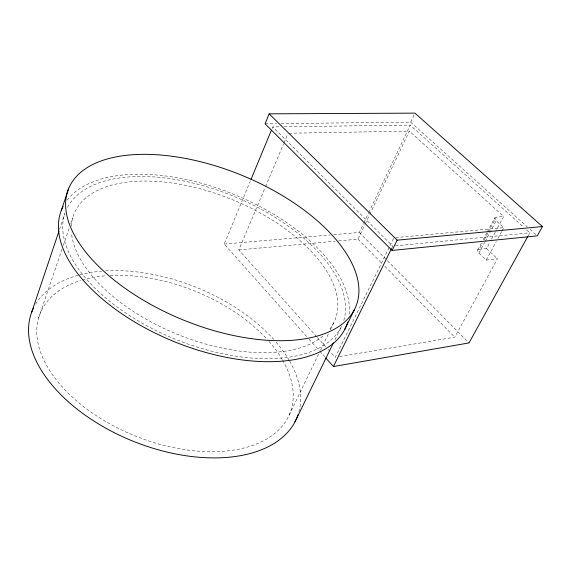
<?xml version="1.0" encoding="UTF-8"?>
<svg xmlns="http://www.w3.org/2000/svg" width="571" height="571" viewBox="0 0 571 571"><rect width="100%" height="100%" fill="white"/><g stroke="black" fill="none" stroke-linecap="round" stroke-linejoin="round"><path stroke-width="0.43" stroke-dasharray="2.85 2.14" d="M59.541 229.471L64.923 213.468M38.628 317.89L62.153 248.82M63.302 245.451L69.327 227.765M70.761 223.554L72.774 217.651M306.706 336.583L224.21 244.045L250.348 180.986M272.074 128.568L272.752 126.933L280.732 126.826M316.755 336.754L238.799 249.941L265.18 187.488M265.529 186.667L283.573 143.935M283.923 143.107L287.741 134.071M281.053 123.593L410.663 122.151L414.575 113.886M333.728 234.645L359.337 232.447L363.52 223.632M363.898 222.833L368.459 213.219M368.837 212.419L410.235 125.113L523.222 226.851M338.61 240.926L358.038 239.17L364.883 224.76M365.262 223.96L369.444 215.16M369.822 214.361L409.364 131.13L503.686 216.502L495.728 231.348M289.176 415.131L318.625 354.084M320.567 350.066L328.703 333.2M330.252 329.988L334.513 321.145M334.956 339.724L340.78 327.768M393.533 238.542L335.206 357.296L330.445 351.993M391.92 247.757L392.705 246.158L272.752 126.933M477.72 249.948L481.489 242.868M483.166 239.72L486.942 232.64M487.356 231.855L494.9 217.694M339.602 356.554L454.794 337.19L497.448 258.777L486.292 260.055L478.919 253.096A5.739 2.484 27.6 0 1 479.14 249.32L482.488 243.032M484.165 239.891L487.934 232.825M488.355 232.04L496.313 217.116L503.686 216.502M478.919 253.096L484.672 242.325M485.079 241.554L496.17 220.777A5.824 2.391 27.4 0 1 496.313 217.116M479.14 249.32L486.506 248.535L489.861 242.29M491.531 239.163L495.307 232.126M486.292 260.055L496.263 241.554M497.926 238.471L501.666 231.54M502.08 230.77L503.743 227.686L496.17 220.777M528.118 235.902L529.831 232.804L525.862 229.235M395.36 245.901L529.831 232.804M395.696 237.586L503.743 227.686M238.799 249.941L335.077 241.24M224.21 244.045L330.195 234.945M288.976 133.236L409.364 131.13M284.279 126.783L410.235 125.113M265.072 123.771L276.614 123.643M410.663 122.151L527.333 226.937M529.981 229.321L535.948 234.674M486.506 248.535L497.448 258.777M359.337 232.447L469.005 342.928M358.038 239.17L382.384 263.831M384.883 266.357L454.794 337.19M317.348 337.418L325.684 346.69M328.061 349.345L329.845 351.329M309.082 339.245L319.175 350.558M319.767 351.222L324.514 356.554M67.171 200.114A153.77 79.455 22.2 0 1 234.231 194.511A153.77 79.455 22.2 0 1 349.059 315.47M341.515 326.319A149.459 77.206 22.2 0 1 174.847 339.024A149.459 77.206 22.2 0 1 64.93 213.326M67.535 207.33A149.459 77.206 22.2 0 1 234.224 196.474A149.459 77.206 22.2 0 1 343.599 321.08M71.354 226.244A140.851 72.724 22.2 0 1 231.219 199.208A140.851 72.724 22.2 0 1 328.768 330.324M322.929 336.105A140.851 72.724 22.2 0 1 176.575 333.999A140.851 72.724 22.2 0 1 71.482 232.911M35.623 304.122A142.721 83.166 21.8 0 1 78.991 275.022M79.79 274.808A142.721 83.166 21.8 0 1 101.617 271.168M105.606 270.882A142.721 83.166 21.8 0 1 273.759 339.467M276.086 342.122A142.721 83.166 21.8 0 1 289.304 360.529M289.704 361.229A142.721 83.166 21.8 0 1 298.826 412.162M282.616 360.18A134.506 78.341 21.8 0 1 227.922 450.847A134.506 78.341 21.8 0 1 60.29 384.726A134.506 78.341 21.8 0 1 80.618 280.504M82.295 280.004A134.506 78.341 21.8 0 1 105.885 275.793M110.132 275.5A134.506 78.341 21.8 0 1 266.721 338.924M268.97 341.415A134.506 78.341 21.8 0 1 282.174 359.43"/><path stroke-width="0.86" d="M61.354 210.349L68.449 189.115M31.769 312.016L58.97 231.155M269.155 113.836L265.072 123.771L392.091 250.441L537.275 235.866L542.45 226.566L414.931 113.137L269.155 113.836L397.159 240.155L542.45 226.566M251.026 179.351L271.396 130.209M294.971 421.833L333.4 342.914M344.606 329.681L354.327 309.81A155.241 78.041 22.3 0 0 172.927 156.375A155.241 78.041 22.3 0 0 109.603 276.343A155.241 78.041 22.3 0 0 354.327 309.81M325.698 357.881L333.414 366.539L391.528 248.549M392.091 250.441L397.159 240.155M527.69 236.68L469.005 342.928L333.414 366.539M347.71 321.994A153.77 79.455 22.2 0 1 174.441 341.743A153.77 79.455 22.2 0 1 63.088 206.516M298.062 414.646A142.721 83.166 21.8 0 1 132.972 441.162A142.721 83.166 21.8 0 1 33.518 307.983"/></g></svg>
